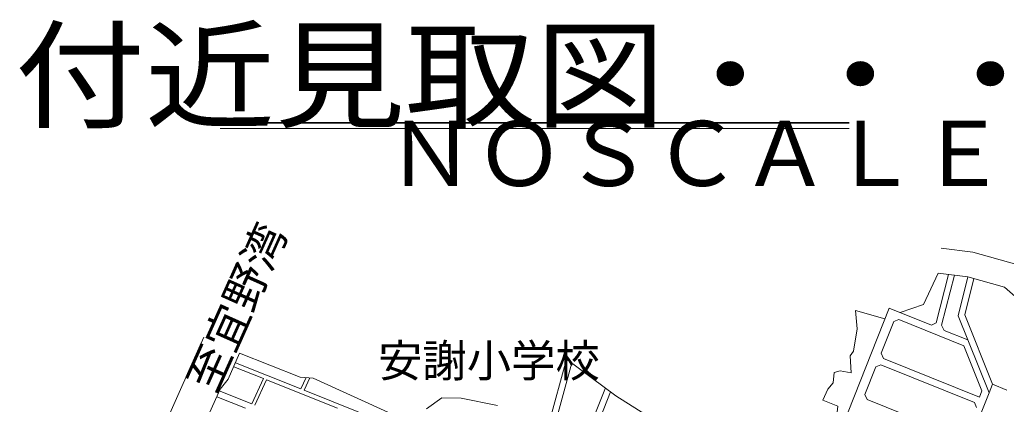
# Model space of a CAD drawing. Units: millimetres on the paper, enlarged 500 times, with parts at other scales. Extents: x -287378 to 159522, y -165011 to 67197.
# Drawn here: x 30408 to 63787, y -104842 to -91838 of the extents above; entities that cross this region are included whole.
import ezdxf
from ezdxf.enums import TextEntityAlignment as Align

# ---------------------------------------------------------------- set-up
doc = ezdxf.new("R2010")
doc.units = ezdxf.units.MM
doc.header["$LTSCALE"] = 500
doc.layers.add('5-1__ﾞﾘｯﾄﾞ_y', color=7, linetype='Continuous', lineweight=9)
doc.styles.add('ＭＳ ゴシック', font='')
doc.styles.get('ＭＳ ゴシック').set_extended_font_data('MS Gothic')

msp = doc.modelspace()

# ---------------------------------------------------------------- linework, layer by layer
at = {"layer": '5-1__ﾞﾘｯﾄﾞ_y', "color": 3, "lineweight": 35}
msp.add_line((37191.5, -95320.4), (58469.1, -95320.4), dxfattribs=at)
at = {"layer": '5-1__ﾞﾘｯﾄﾞ_y'}
for p, q in [((37191.5, -95512.7), (58469.1, -95512.7)), ((61588, -99567.7), (62650.5, -99698.2)), ((62650.5, -99698.2), (64141.1, -100118.1)), ((61485.1, -100405.2), (60989.3, -101464.4)), ((61414.2, -102093.8), (61836, -100448.3)), ((61485.1, -100405.2), (62483.7, -100527.8)), ((61596.7, -102167.3), (62031.3, -100472.2)), ((62387.5, -101822.5), (62689.7, -100585.8)), ((62483.7, -100527.8), (63727.5, -100878.2)), ((63727.5, -100878.2), (64901.3, -101911.8)), ((60989.3, -101464.4), (60196.2, -101743.6)), ((59821.5, -101592.7), (58114.9, -105913.3)), ((59680, -101951), (58690.1, -101665.8)), ((58690.1, -101665.8), (58740.4, -102286.8)), ((61259.8, -102171.9), (59821.5, -101592.7)), ((59978.4, -102048), (59555.1, -103119.6)), ((60148.4, -101975), (59978.4, -102048)), ((62353.4, -102862.8), (60148.4, -101975)), ((61259.8, -102171.9), (61414.2, -102093.8)), ((62387.5, -101822.5), (63321.9, -104165.1)), ((58740.4, -102286.8), (58622.9, -103042)), ((61596.7, -102167.3), (61685.9, -102343.4)), ((61685.9, -102343.4), (62489.8, -102667.1)), ((32205, -112469.4), (36637.3, -102575.6)), ((37461.3, -103991.2), (37849.1, -103118.5)), ((37849.1, -103118.5), (39901.4, -103926.5)), ((58622.9, -103042), (58505.5, -103209.8)), ((59628.7, -103290.7), (59555.1, -103119.6)), ((62963, -104391.3), (62353.4, -102862.8)), ((37707.2, -103437.9), (39920.9, -104322.4)), ((48185.3, -106748.6), (49083.2, -103439.4)), ((48309.7, -105507.2), (48911.7, -103311.5)), ((48911.7, -103311.5), (50579.1, -104554.5)), ((58505.5, -103209.8), (58539, -103780.4)), ((62879.7, -104599.7), (59628.7, -103290.7)), ((37646.9, -103573.6), (38651, -103974.8)), ((57961.4, -103770.7), (57934.8, -104116.1)), ((58166, -103714.6), (57961.4, -103770.7)), ((58539, -103780.4), (58166, -103714.6)), ((59373.3, -103580), (59005.4, -104511.5)), ((59373.3, -103580), (59543.3, -103506.9)), ((62707.8, -104781.1), (59543.3, -103506.9)), ((37186.6, -104330.5), (37461.3, -103991.2)), ((38651, -103974.8), (38257.7, -104831.3)), ((38759.9, -104018.4), (38366.6, -104874.8)), ((38759.9, -104018.4), (41157.3, -104976.3)), ((39901.4, -103926.5), (40337.7, -103958.8)), ((40096.1, -103940.9), (39920.9, -104322.4)), ((40220.8, -103950.2), (40029.9, -104365.9)), ((40337.7, -103958.8), (42987.9, -105170.8)), ((57752.4, -104334.4), (57934.8, -104116.1)), ((35660.4, -107737.2), (37186.6, -104330.5)), ((37158.9, -104392.3), (38257.7, -104831.3)), ((40029.9, -104365.9), (42754.7, -105454.6)), ((49610.6, -105832.1), (50226.3, -104291.5)), ((49940.2, -105572.7), (50400.5, -104421.3)), ((57752.4, -104334.4), (57582.4, -104703.5)), ((63204.2, -104458.3), (62032.9, -107388.6)), ((62963, -104391.3), (62879.7, -104599.7)), ((63204.2, -104458.3), (63321.9, -104165.1)), ((63321.9, -104165.1), (63801.4, -104370.2)), ((37072.2, -104585.8), (38047.2, -104975.4)), ((45347.2, -104637.5), (46575.3, -104879.9)), ((50579.1, -104554.5), (52220, -105587.7)), ((59078.9, -104682.6), (59005.4, -104511.5)), ((62707.8, -104781.1), (62780.8, -104952))]:
    msp.add_line(p, q, dxfattribs=at)
for points in [[(63204.2, -104458.3), (62164.1, -101850.4), (62487, -100528.7)], [(44167.5, -104993), (44684.6, -104621.4), (45347.2, -104637.5)], [(57582.4, -104703.5), (58085.9, -104904.9), (58052.3, -105207)], [(62409.1, -105882), (62238.6, -105954.9), (59078.9, -104682.6)]]:
    msp.add_lwpolyline(points, dxfattribs=at)

# ---------------------------------------------------------------- texts
at = {"layer": '5-1__ﾞﾘｯﾄﾞ_y', "style": 'ＭＳ ゴシック', "width": 1.1}
msp.add_text('付近見取図・・・', height=2933, dxfattribs=at).set_placement((30245.2, -96062.7), align=Align.BOTTOM_LEFT)
at = {"layer": '5-1__ﾞﾘｯﾄﾞ_y', "style": 'ＭＳ ゴシック'}
for s, height, p in [('ＮＯＳＣＡＬＥ', 2199, (42814.2, -98119.3)), ('安謝小学校', 1100, (42531.7, -104246.3))]:
    msp.add_text(s, height=height, dxfattribs=at).set_placement(p, align=Align.BOTTOM_LEFT)
msp.add_text('至宜野湾', height=1100, rotation=65.868, dxfattribs=at).set_placement((37323.6, -104659.5), align=Align.BOTTOM_LEFT)

doc.saveas('drawing.dxf')
